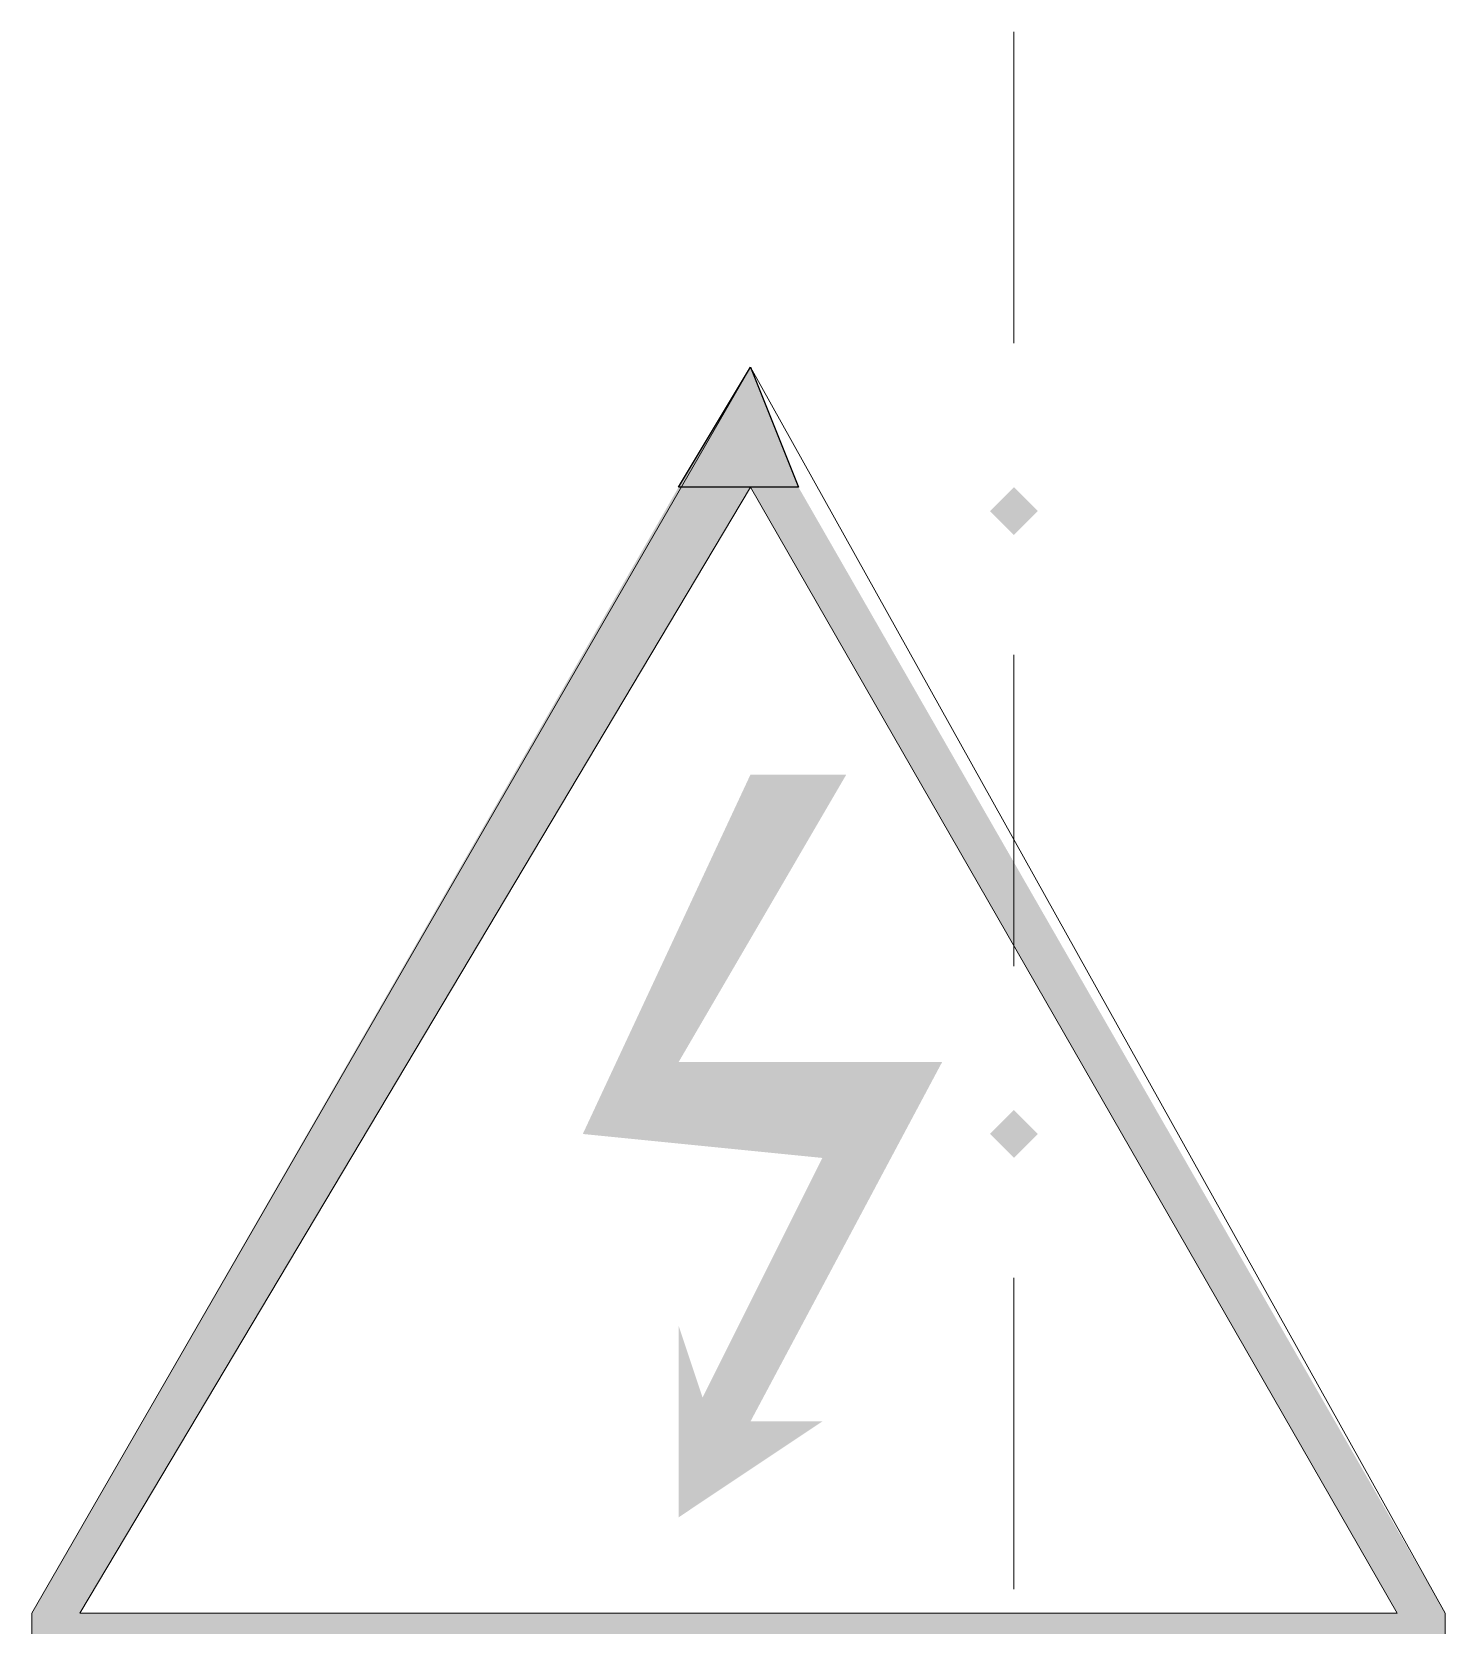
# Model space of a CAD drawing. Header units: millimetres. Extents: x 0 to 17945, y -132 to 1785.
# Drawn here: x 59.4 to 115.9, y 841.2 to 904.9 of the extents above; entities that cross this region are included whole.
import ezdxf

# ---------------------------------------------------------------- set-up
doc = ezdxf.new("R2010")
doc.units = ezdxf.units.MM

# ---------------------------------------------------------------- blocks, each defined once
blk = doc.blocks.new('TCR_SOLAR_AC_DB_FRONT')
at = {"transparency": 33554559}
h = blk.add_hatch(color=7, dxfattribs=at)
h.paths.add_polyline_path([(85.226, 886.73), (61.286, 841.723), (59.371, 841.723)])
h.paths.add_polyline_path([(88.098, 886.73), (85.226, 886.73), (61.286, 841.723)])
h = blk.add_hatch(color=7, dxfattribs=at)
h.paths.add_polyline_path([(85.226, 886.73), (61.286, 841.723), (59.371, 841.723)])
h.paths.add_polyline_path([(88.098, 886.73), (85.226, 886.73), (61.286, 841.723)])
h = blk.add_hatch(color=7, dxfattribs=at)
h.paths.add_polyline_path([(88.098, 886.73), (115.869, 841.723), (113.953, 841.723)])
h.paths.add_polyline_path([(90.014, 886.73), (88.098, 886.73), (115.869, 841.723)])
h = blk.add_hatch(color=7, dxfattribs=at)
h.paths.add_polyline_path([(88.098, 886.73), (115.869, 841.723), (113.953, 841.723)])
h.paths.add_polyline_path([(90.014, 886.73), (88.098, 886.73), (115.869, 841.723)])
for points in [[(99.59, 885.772), (98.632, 884.815), (97.674, 885.772), (98.632, 886.73)], [(99.59, 860.875), (98.632, 859.917), (97.674, 860.875), (98.632, 861.833)]]:
    blk.add_hatch(color=7, dxfattribs=at).paths.add_polyline_path(points, flags=16)
h = blk.add_hatch(color=7, dxfattribs=at)
h.paths.add_polyline_path([(81.395, 860.875), (91.929, 875.239), (85.226, 863.748)])
h.paths.add_polyline_path([(88.098, 875.239), (81.395, 860.875), (91.929, 875.239)])
h = blk.add_hatch(color=7, dxfattribs=at)
h.paths.add_polyline_path([(81.395, 860.875), (91.929, 875.239), (85.226, 863.748)])
h.paths.add_polyline_path([(88.098, 875.239), (81.395, 860.875), (91.929, 875.239)])
h = blk.add_hatch(color=7, dxfattribs=at)
h.paths.add_polyline_path([(90.971, 859.917), (85.226, 863.748), (95.759, 863.748)])
h.paths.add_polyline_path([(81.395, 860.875), (90.971, 859.917), (85.226, 863.748)])
h = blk.add_hatch(color=7, dxfattribs=at)
h.paths.add_polyline_path([(90.971, 859.917), (85.226, 863.748), (95.759, 863.748)])
h.paths.add_polyline_path([(81.395, 860.875), (90.971, 859.917), (85.226, 863.748)])
h = blk.add_hatch(color=7, dxfattribs=at)
h.paths.add_polyline_path([(90.971, 859.917), (88.098, 849.384), (86.183, 850.342)])
h.paths.add_polyline_path([(95.759, 863.748), (90.971, 859.917), (88.098, 849.384)])
h = blk.add_hatch(color=7, dxfattribs=at)
h.paths.add_polyline_path([(90.971, 859.917), (88.098, 849.384), (86.183, 850.342)])
h.paths.add_polyline_path([(95.759, 863.748), (90.971, 859.917), (88.098, 849.384)])
h = blk.add_hatch(color=7, dxfattribs=at)
h.paths.add_polyline_path([(85.226, 845.554), (86.183, 850.342), (85.226, 853.214)])
h.paths.add_polyline_path([(88.098, 849.384), (85.226, 845.554), (86.183, 850.342)])
h.paths.add_polyline_path([(90.971, 849.384), (88.098, 849.384), (85.226, 845.554)])
h = blk.add_hatch(color=7, dxfattribs=at)
h.paths.add_polyline_path([(85.226, 845.554), (86.183, 850.342), (85.226, 853.214)])
h.paths.add_polyline_path([(88.098, 849.384), (85.226, 845.554), (86.183, 850.342)])
h.paths.add_polyline_path([(90.971, 849.384), (88.098, 849.384), (85.226, 845.554)])
h = blk.add_hatch(color=7, dxfattribs=at)
h.paths.add_polyline_path([(59.371, 841.723), (115.869, 839.808), (59.371, 839.808)])
h.paths.add_polyline_path([(115.869, 841.723), (59.371, 841.723), (115.869, 839.808)])
h = blk.add_hatch(color=7, dxfattribs=at)
h.paths.add_polyline_path([(59.371, 841.723), (115.869, 839.808), (59.371, 839.808)])
h.paths.add_polyline_path([(115.869, 841.723), (59.371, 841.723), (115.869, 839.808)])
at = {"lineweight": 9}
for points in [[(98.632, 892.476), (98.632, 904.924)], [(115.869, 841.723), (88.098, 891.518), (59.371, 841.723)], [(115.869, 841.723), (88.098, 891.518), (59.371, 841.723)], [(98.632, 867.578), (98.632, 880.027)], [(98.632, 842.681), (98.632, 855.129)], [(59.371, 796.716), (59.371, 841.723)], [(59.371, 796.716), (59.371, 841.723)], [(61.286, 841.723), (113.953, 841.723)], [(61.286, 841.723), (113.953, 841.723)], [(61.286, 841.723), (113.953, 841.723)], [(61.286, 841.723), (113.953, 841.723)], [(115.869, 841.723), (115.869, 796.716)], [(115.869, 841.723), (115.869, 796.716)]]:
    blk.add_lwpolyline(points, dxfattribs=at)
blk.add_lwpolyline([(88.098, 891.518), (90.014, 886.73), (85.226, 886.73)], close=True)
blk.add_lwpolyline([(88.098, 891.518), (90.014, 886.73), (85.226, 886.73)], close=True)
blk.add_lwpolyline([(88.098, 886.73), (61.286, 841.723), (113.953, 841.723)], close=True, dxfattribs=at)
blk.add_lwpolyline([(88.098, 886.73), (61.286, 841.723), (113.953, 841.723)], close=True, dxfattribs=at)
at = {"transparency": 33554559}
blk.add_solid([(88.098, 891.518), (90.014, 886.73), (85.226, 886.73)], dxfattribs=at)
blk.add_solid([(88.098, 891.518), (90.014, 886.73), (85.226, 886.73)], dxfattribs=at)

msp = doc.modelspace()

# ---------------------------------------------------------------- block references
msp.add_blockref('TCR_SOLAR_AC_DB_FRONT', (0, 0))

doc.saveas('drawing.dxf')
